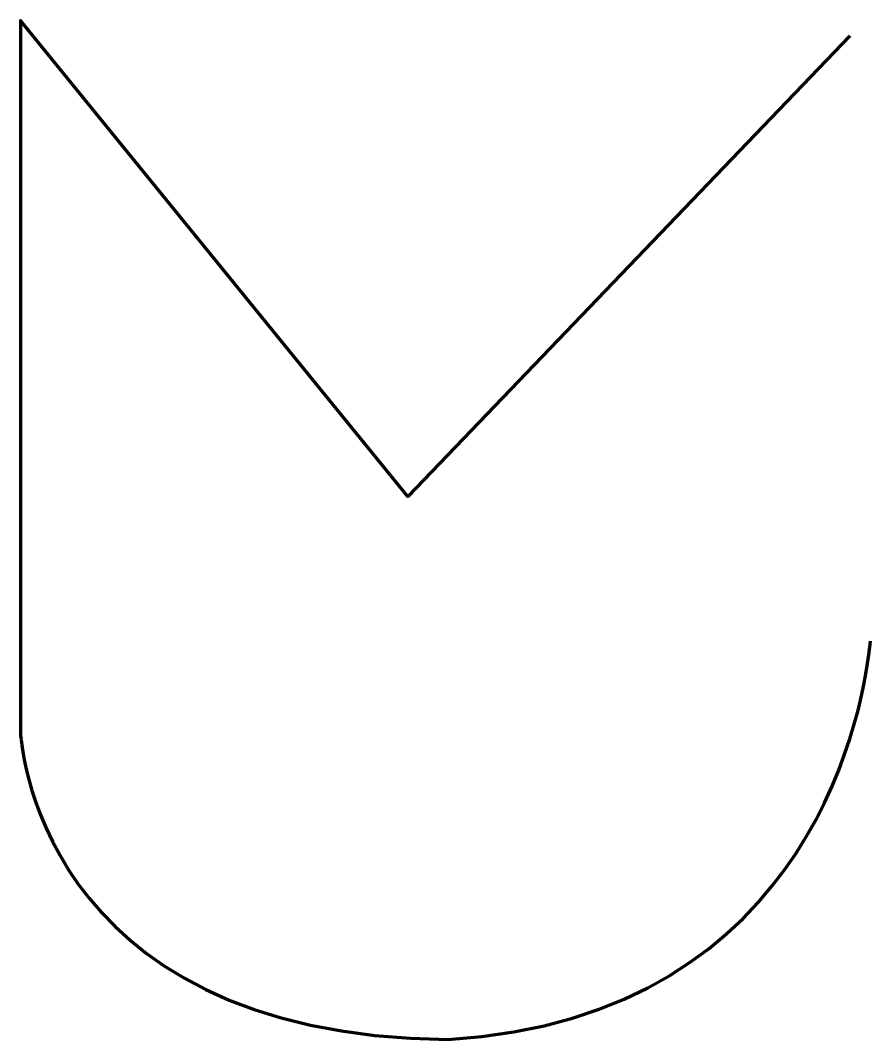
# Model space of a CAD drawing. Extents: x 1168 to 1929, y -1570 to -659.
import ezdxf

# ---------------------------------------------------------------- set-up
doc = ezdxf.new("R2010")
doc.units = 0
doc.header["$MEASUREMENT"] = 0
doc.layers.add('riddikulus_path', color=7, linetype='Continuous', lineweight=0)

msp = doc.modelspace()

# ---------------------------------------------------------------- linework, layer by layer
at = {"layer": 'riddikulus_path', "color": 7, "lineweight": 140}
msp.add_open_spline([(1910.1, -672.5), (1910.1, -672.5), (1514.89, -1084.59), (1514.89, -1084.59), (1514.89, -1084.59), (1168.41, -658.79), (1168.41, -658.79), (1168.41, -658.79), (1168.41, -1295.25), (1168.41, -1295.25), (1168.41, -1295.25), (1179.02, -1566.17), (1550.89, -1570.39), (1882.14, -1549.29), (1923.29, -1265.51), (1928.56, -1213.82)], degree=3, knots=[0, 0, 0, 0, 1, 1, 1, 2, 2, 2, 3, 3, 3, 4, 4, 4, 5, 5, 5, 5], dxfattribs=at)

doc.saveas('drawing.dxf')
